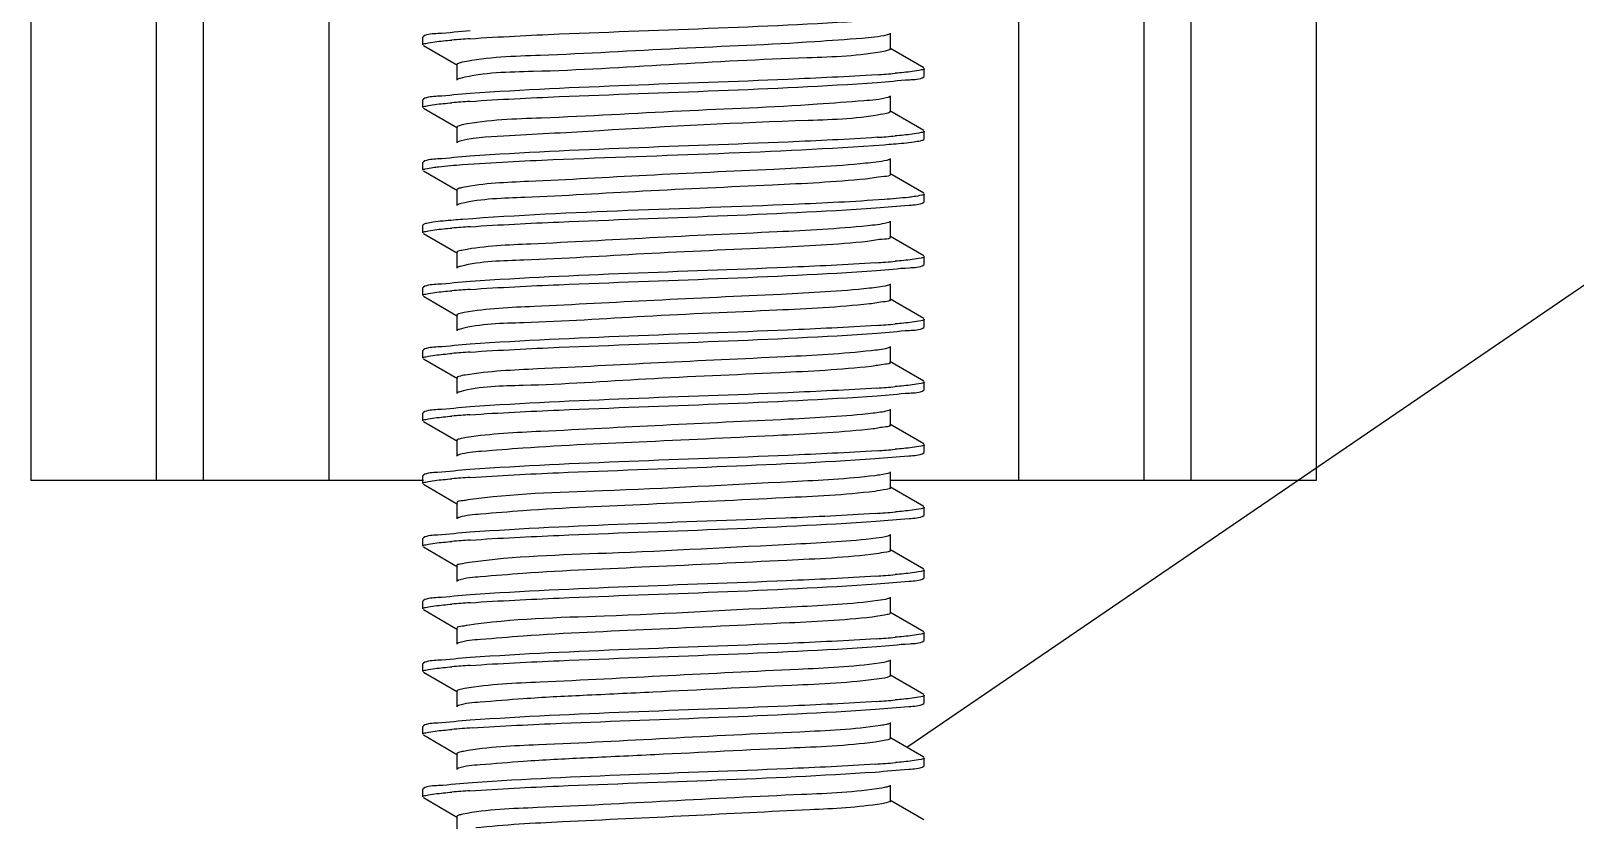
# Model space of a CAD drawing. Extents: x 1382187 to 1725648, y 860327 to 1571294.
# Drawn here: x 1512743 to 1513330, y 1211118 to 1211418 of the extents above; entities that cross this region are included whole.
import ezdxf

# ---------------------------------------------------------------- set-up
doc = ezdxf.new("R2010")
doc.units = 0
doc.header["$LTSCALE"] = 1000
doc.header["$MEASUREMENT"] = 0
doc.styles.get("Standard").update_dxf_attribs({"font": 'gbenor.shx', "bigfont": 'gbcbig.shx'})
doc.dimstyles.get("Standard").update_dxf_attribs({"dimtxt": 0.18, "dimasz": 0.18, "dimexe": 0.18, "dimexo": 0.0625, "dimgap": 0.09, "dimtad": 0, "dimtih": 1, "dimtoh": 1, "dimdec": 4, "dimzin": 0, "dimdsep": 46, "dimtxsty": 'Standard', "dimcen": 0.09, "dimadec": 0, "dimazin": 0, "dimtfac": 1, "dimtdec": 4, "dimtofl": 0, "dimtmove": 0, "dimatfit": 3, "dimfxl": 0, "dimtolj": 1, "dimtzin": 0, "dimarcsym": 0})

msp = doc.modelspace()

# ---------------------------------------------------------------- linework, layer by layer
at = {"linetype": 'Continuous'}
for p, q in [((1512743.1, 1215988.29), (1512743.1, 1211247.26)), ((1512790.73, 1215988.29), (1512790.73, 1211247.26)), ((1512808.59, 1215988.29), (1512808.59, 1211247.26)), ((1512856.21, 1215988.29), (1512856.21, 1211247.26)), ((1513118.15, 1215988.29), (1513118.15, 1211247.26)), ((1513165.78, 1215988.29), (1513165.78, 1211247.26)), ((1513183.64, 1215988.29), (1513183.64, 1211247.26)), ((1513231.26, 1215988.29), (1513231.26, 1211247.26)), ((1512892.16, 1211416.05), (1512891.93, 1211415.79)), ((1512891.93, 1211412.82), (1512891.93, 1211415.79)), ((1512891.93, 1211412.82), (1512891.93, 1211415.79)), ((1513069.55, 1211411.33), (1513069.55, 1211417.28)), ((1512892.16, 1211412.56), (1512905.08, 1211405.07)), ((1513068.28, 1211410.66), (1513067.52, 1211410.49)), ((1513082.21, 1211404.15), (1513069.29, 1211411.63)), ((1512904.82, 1211405.38), (1512904.82, 1211399.42)), ((1513082.43, 1211400.91), (1513082.43, 1211403.89)), ((1513082.43, 1211400.91), (1513082.43, 1211403.89)), ((1513082.21, 1211400.65), (1513082.43, 1211400.91)), ((1512892.16, 1211392.24), (1512891.93, 1211391.98)), ((1512891.93, 1211389), (1512891.93, 1211391.98)), ((1512891.93, 1211389), (1512891.93, 1211391.98)), ((1513069.55, 1211387.52), (1513069.55, 1211393.47)), ((1512892.16, 1211388.74), (1512905.08, 1211381.26)), ((1513068.56, 1211386.93), (1513067.55, 1211386.68)), ((1513082.21, 1211380.33), (1513069.29, 1211387.82)), ((1512904.82, 1211381.56), (1512904.82, 1211375.61)), ((1513082.43, 1211377.1), (1513082.43, 1211380.07)), ((1513082.43, 1211377.1), (1513082.43, 1211380.07)), ((1513082.21, 1211376.84), (1513082.43, 1211377.1)), ((1512892.16, 1211368.43), (1512891.93, 1211368.17)), ((1513069.55, 1211363.7), (1513069.55, 1211369.66)), ((1512891.93, 1211365.19), (1512891.93, 1211368.17)), ((1512891.93, 1211365.19), (1512891.93, 1211368.17)), ((1512892.16, 1211364.93), (1512905.08, 1211357.45)), ((1513082.21, 1211356.52), (1513069.29, 1211364)), ((1512904.82, 1211357.75), (1512904.82, 1211351.8)), ((1513082.21, 1211353.02), (1513082.43, 1211353.28)), ((1513082.43, 1211353.28), (1513082.43, 1211356.26)), ((1513082.43, 1211353.28), (1513082.43, 1211356.26)), ((1513069.55, 1211339.89), (1513069.55, 1211345.84)), ((1512892.16, 1211344.62), (1512891.93, 1211344.35)), ((1512891.93, 1211341.38), (1512891.93, 1211344.35)), ((1512891.93, 1211341.38), (1512891.93, 1211344.35)), ((1512892.16, 1211341.12), (1512905.08, 1211333.64)), ((1513082.21, 1211332.71), (1513069.29, 1211340.19)), ((1512904.82, 1211333.94), (1512904.82, 1211327.98)), ((1513082.21, 1211329.21), (1513082.43, 1211329.47)), ((1513082.43, 1211329.47), (1513082.43, 1211332.45)), ((1513082.43, 1211329.47), (1513082.43, 1211332.45)), ((1513069.55, 1211316.08), (1513069.55, 1211322.03)), ((1512892.16, 1211320.8), (1512891.93, 1211320.54)), ((1512891.93, 1211317.57), (1512891.93, 1211320.54)), ((1512891.93, 1211317.57), (1512891.93, 1211320.54)), ((1512892.16, 1211317.3), (1512905.08, 1211309.82)), ((1513082.21, 1211308.9), (1513069.29, 1211316.38)), ((1512904.82, 1211310.12), (1512904.82, 1211304.17)), ((1513082.21, 1211305.4), (1513082.43, 1211305.66)), ((1513082.43, 1211305.66), (1513082.43, 1211308.64)), ((1513082.43, 1211305.66), (1513082.43, 1211308.64)), ((1513069.55, 1211292.26), (1513069.55, 1211298.22)), ((1512892.16, 1211296.99), (1512891.93, 1211296.73)), ((1512891.93, 1211293.75), (1512891.93, 1211296.73)), ((1512891.93, 1211293.75), (1512891.93, 1211296.73)), ((1512892.16, 1211293.49), (1512905.08, 1211286.01)), ((1513082.21, 1211285.08), (1513069.29, 1211292.57)), ((1512904.82, 1211286.31), (1512904.82, 1211280.36)), ((1513082.21, 1211281.59), (1513082.43, 1211281.85)), ((1513082.43, 1211281.85), (1513082.43, 1211284.82)), ((1513082.43, 1211281.85), (1513082.43, 1211284.82)), ((1513069.55, 1211268.45), (1513069.55, 1211274.4)), ((1512892.16, 1211273.18), (1512891.93, 1211272.92)), ((1512891.93, 1211269.94), (1512891.93, 1211272.92)), ((1512891.93, 1211269.94), (1512891.93, 1211272.92)), ((1512892.16, 1211269.68), (1512905.08, 1211262.2)), ((1513082.21, 1211261.27), (1513069.29, 1211268.75)), ((1512904.82, 1211262.5), (1512904.82, 1211256.55)), ((1513082.21, 1211257.77), (1513082.43, 1211258.03)), ((1513082.43, 1211258.03), (1513082.43, 1211261.01)), ((1513082.43, 1211258.03), (1513082.43, 1211261.01)), ((1512892.16, 1211247.26), (1512743.1, 1211247.26)), ((1512892.16, 1211249.36), (1512891.93, 1211249.1)), ((1512891.93, 1211246.13), (1512891.93, 1211249.1)), ((1512891.93, 1211246.13), (1512891.93, 1211249.1)), ((1512892.16, 1211245.87), (1512905.08, 1211238.38)), ((1513231.26, 1211247.26), (1513069.29, 1211247.26)), ((1513069.55, 1211244.64), (1513069.55, 1211250.59)), ((1513082.21, 1211237.46), (1513069.29, 1211244.94)), ((1512904.82, 1211238.69), (1512904.82, 1211232.73)), ((1513082.21, 1211233.96), (1513082.43, 1211234.22)), ((1513082.43, 1211234.22), (1513082.43, 1211237.2)), ((1513082.43, 1211234.22), (1513082.43, 1211237.2)), ((1512892.16, 1211225.55), (1512891.93, 1211225.29)), ((1512891.93, 1211222.31), (1512891.93, 1211225.29)), ((1512891.93, 1211222.31), (1512891.93, 1211225.29)), ((1512892.16, 1211222.05), (1512905.08, 1211214.57)), ((1513069.55, 1211220.83), (1513069.55, 1211226.78)), ((1513082.21, 1211213.65), (1513069.29, 1211221.13)), ((1512904.82, 1211214.87), (1512904.82, 1211208.92)), ((1513082.21, 1211210.15), (1513082.43, 1211210.41)), ((1513082.43, 1211210.41), (1513082.43, 1211213.38)), ((1513082.43, 1211210.41), (1513082.43, 1211213.38)), ((1512892.16, 1211201.74), (1512891.93, 1211201.48)), ((1512891.93, 1211198.5), (1512891.93, 1211201.48)), ((1512891.93, 1211198.5), (1512891.93, 1211201.48)), ((1512892.16, 1211198.24), (1512905.08, 1211190.76)), ((1513069.55, 1211197.01), (1513069.55, 1211202.97)), ((1513082.21, 1211189.83), (1513069.29, 1211197.31)), ((1512904.82, 1211191.06), (1512904.82, 1211185.11)), ((1513082.21, 1211186.33), (1513082.43, 1211186.6)), ((1513082.43, 1211186.6), (1513082.43, 1211189.57)), ((1513082.43, 1211186.6), (1513082.43, 1211189.57)), ((1512892.16, 1211177.93), (1512891.93, 1211177.67)), ((1512891.93, 1211174.69), (1512891.93, 1211177.67)), ((1512891.93, 1211174.69), (1512891.93, 1211177.67)), ((1513069.55, 1211173.2), (1513069.55, 1211179.15)), ((1512892.16, 1211174.43), (1512905.08, 1211166.95)), ((1513082.21, 1211166.02), (1513069.29, 1211173.5)), ((1512904.82, 1211167.25), (1512904.82, 1211161.29)), ((1513082.43, 1211162.78), (1513082.43, 1211165.76)), ((1513082.43, 1211162.78), (1513082.43, 1211165.76)), ((1512905.56, 1211161.8), (1512905.08, 1211161.6)), ((1513082.21, 1211162.52), (1513082.43, 1211162.78)), ((1512892.16, 1211154.11), (1512891.93, 1211153.85)), ((1512891.93, 1211150.88), (1512891.93, 1211153.85)), ((1512891.93, 1211150.88), (1512891.93, 1211153.85)), ((1513069.55, 1211149.39), (1513069.55, 1211155.34)), ((1512892.16, 1211150.62), (1512905.08, 1211143.13)), ((1513082.21, 1211142.21), (1513069.29, 1211149.69)), ((1512904.82, 1211143.43), (1512904.82, 1211137.48)), ((1513082.43, 1211138.97), (1513082.43, 1211141.95)), ((1513082.43, 1211138.97), (1513082.43, 1211141.95)), ((1512905.52, 1211137.97), (1512905.08, 1211137.78)), ((1513082.21, 1211138.71), (1513082.43, 1211138.97)), ((1512892.16, 1211130.3), (1512891.93, 1211130.04)), ((1512891.93, 1211127.06), (1512891.93, 1211130.04)), ((1512891.93, 1211127.06), (1512891.93, 1211130.04)), ((1513069.55, 1211125.57), (1513069.55, 1211131.53)), ((1512892.16, 1211126.8), (1512905.08, 1211119.32)), ((1513082.21, 1211118.39), (1513069.29, 1211125.88)), ((1512904.82, 1211119.62), (1512904.82, 1211113.67))]:
    msp.add_line(p, q, dxfattribs=at)
for centre, radius, start, end in [((1512937.29, 1211006.48), 409.62, 93.83183, 94.80343), ((1513037.11, 1211809.78), 409.18, 273.83325, 274.80482), ((1512937.19, 1210983.89), 408.39, 93.84, 94.80358), ((1513037.21, 1211784.79), 407.99, 273.84254, 274.80378), ((1512937.32, 1210934.67), 410, 93.82934, 94.80337), ((1513036.59, 1211744.83), 415.68, 273.78843, 274.80613), ((1512937.33, 1210910.69), 410.16, 93.82821, 94.80335), ((1513036.91, 1211717.13), 411.78, 273.8148, 274.80568), ((1512937.29, 1210887.39), 409.64, 93.83164, 94.80342), ((1513037.11, 1211690.78), 409.24, 273.8328, 274.80485), ((1512937.19, 1210864.78), 408.44, 93.83966, 94.80357), ((1513037.21, 1211665.74), 408.01, 273.84237, 274.80382), ((1512937.23, 1210840.49), 408.91, 93.83654, 94.80355), ((1513036.18, 1211654.81), 420.93, 273.75449, 274.80579), ((1512937.32, 1210815.62), 409.98, 93.82946, 94.80337), ((1513036.58, 1211625.92), 415.84, 273.78742, 274.80614), ((1512937.33, 1210791.62), 410.17, 93.82817, 94.80335), ((1513036.9, 1211598.17), 411.89, 273.81407, 274.8057), ((1512937.29, 1210768.3), 409.67, 93.83146, 94.80342), ((1513037.1, 1211571.78), 409.3, 273.83234, 274.80488), ((1512938.41, 1210730.49), 423.71, 93.73755, 94.80472), ((1513036.31, 1211557.87), 419.24, 273.76458, 274.80651), ((1512937.23, 1210721.48), 408.86, 93.83688, 94.80356)]:
    msp.add_arc(centre, radius, start, end, dxfattribs=at)
for points, knots in [([(1512909.91, 1211415.18), (1512921.19, 1211415.95), (1512972.71, 1211418.43), (1513024.29, 1211419.62), (1513064.47, 1211422.36)], [0, 0, 0, 0, 0.219209, 1, 1, 1, 1]), ([(1512909.95, 1211418.16), (1512905.83, 1211417.88), (1512900.06, 1211417.08), (1512893.76, 1211416.98), (1512892.16, 1211416.05)], [0, 0, 0, 0, 0.69034, 1, 1, 1, 1]), ([(1513068.28, 1211416.62), (1513065.18, 1211415.8), (1513055.95, 1211415.11), (1513029.65, 1211413.09), (1512988.82, 1211411.64), (1512944.28, 1211408.84), (1512916.6, 1211408.24), (1512906.87, 1211406.22)], [0, 0, 0, 0, 0.059564, 0.170353, 0.490239, 0.815661, 1, 1, 1, 1]), ([(1513069.28, 1211416.98), (1513069.16, 1211416.91), (1513068.82, 1211416.77), (1513068.48, 1211416.67), (1513068.28, 1211416.62)], [0, 0, 0, 0, 0.417288, 1, 1, 1, 1]), ([(1512891.93, 1211412.82), (1512891.93, 1211413.25), (1512894.22, 1211413.54), (1512895.37, 1211413.85), (1512896.53, 1211414)], [0, 0, 0, 0, 0.271519, 1, 1, 1, 1]), ([(1513067.52, 1211410.49), (1513057.83, 1211408.47), (1513030.28, 1211407.82), (1512985.77, 1211405.4), (1512942, 1211402.58), (1512915.18, 1211402.39), (1512906.19, 1211400.11)], [0, 0, 0, 0, 0.183514, 0.508051, 0.828043, 1, 1, 1, 1]), ([(1513069.54, 1211411.33), (1513069.54, 1211411.18), (1513069.03, 1211410.86), (1513068.61, 1211410.75), (1513068.28, 1211410.66)], [0, 0, 0, 0, 0.313757, 1, 1, 1, 1]), ([(1512906.87, 1211406.22), (1512906.35, 1211406.11), (1512905.74, 1211405.97), (1512904.82, 1211405.6), (1512904.82, 1211405.38)], [0, 0, 0, 0, 0.705452, 1, 1, 1, 1]), ([(1513082.43, 1211403.89), (1513082.43, 1211403.46), (1513080.17, 1211403.17), (1513079.02, 1211402.86), (1513077.87, 1211402.71)], [0, 0, 0, 0, 0.271625, 1, 1, 1, 1]), ([(1512906.19, 1211400.11), (1512905.97, 1211400.06), (1512905.59, 1211399.95), (1512905.22, 1211399.8), (1512905.08, 1211399.72)], [0, 0, 0, 0, 0.587032, 1, 1, 1, 1]), ([(1512909.84, 1211391.37), (1512921.13, 1211392.14), (1512972.7, 1211394.62), (1513024.33, 1211395.81), (1513064.55, 1211398.55)], [0, 0, 0, 0, 0.219118, 1, 1, 1, 1]), ([(1513064.47, 1211401.52), (1513053.19, 1211400.75), (1513001.67, 1211398.27), (1512950.09, 1211397.08), (1512909.91, 1211394.35)], [0, 0, 0, 0, 0.219183, 1, 1, 1, 1]), ([(1513064.55, 1211398.55), (1513068.64, 1211398.83), (1513074.37, 1211399.62), (1513080.61, 1211399.73), (1513082.21, 1211400.65)], [0, 0, 0, 0, 0.690194, 1, 1, 1, 1]), ([(1512909.91, 1211394.35), (1512905.8, 1211394.07), (1512900.04, 1211393.27), (1512893.76, 1211393.16), (1512892.16, 1211392.24)], [0, 0, 0, 0, 0.690307, 1, 1, 1, 1]), ([(1513068.56, 1211392.88), (1513065.62, 1211392.01), (1513056.6, 1211391.39), (1513030.57, 1211389.28), (1512989.64, 1211387.88), (1512944.8, 1211385.06), (1512916.82, 1211384.44), (1512906.94, 1211382.42)], [0, 0, 0, 0, 0.056727, 0.165723, 0.485276, 0.813183, 1, 1, 1, 1]), ([(1513069.28, 1211393.17), (1513069.19, 1211393.11), (1513068.95, 1211393), (1513068.7, 1211392.92), (1513068.56, 1211392.88)], [0, 0, 0, 0, 0.430302, 1, 1, 1, 1]), ([(1512891.93, 1211389), (1512891.93, 1211389.44), (1512894.21, 1211389.72), (1512895.36, 1211390.03), (1512896.51, 1211390.18)], [0, 0, 0, 0, 0.271583, 1, 1, 1, 1]), ([(1513067.55, 1211386.68), (1513057.99, 1211384.67), (1513021.53, 1211383.76), (1512974.05, 1211381.19), (1512930.18, 1211378.49), (1512912.51, 1211377.75), (1512906.51, 1211376.38)], [0, 0, 0, 0, 0.181467, 0.673532, 0.885685, 1, 1, 1, 1]), ([(1513069.54, 1211387.52), (1513069.54, 1211387.39), (1513069.16, 1211387.1), (1513068.81, 1211387), (1513068.56, 1211386.93)], [0, 0, 0, 0, 0.324978, 1, 1, 1, 1]), ([(1512906.94, 1211382.42), (1512906.4, 1211382.31), (1512905.77, 1211382.17), (1512904.83, 1211381.79), (1512904.82, 1211381.56)], [0, 0, 0, 0, 0.706285, 1, 1, 1, 1]), ([(1513082.43, 1211380.07), (1513082.43, 1211379.64), (1513080.16, 1211379.36), (1513079.01, 1211379.04), (1513077.87, 1211378.9)], [0, 0, 0, 0, 0.271614, 1, 1, 1, 1]), ([(1512906.51, 1211376.38), (1512906.22, 1211376.31), (1512905.73, 1211376.19), (1512905.26, 1211376.01), (1512905.08, 1211375.91)], [0, 0, 0, 0, 0.59783, 1, 1, 1, 1]), ([(1512907.06, 1211367.36), (1512918.53, 1211368.2), (1512971.91, 1211370.8), (1513025.38, 1211371.86), (1513067.21, 1211374.92)], [0, 0, 0, 0, 0.215143, 1, 1, 1, 1]), ([(1513064.55, 1211377.71), (1513053.27, 1211376.94), (1513001.7, 1211374.46), (1512950.06, 1211373.27), (1512909.84, 1211370.53)], [0, 0, 0, 0, 0.219053, 1, 1, 1, 1]), ([(1513067.21, 1211374.92), (1513068.37, 1211375.01), (1513072.16, 1211375.31), (1513075.94, 1211375.64), (1513078.54, 1211376.01)], [0, 0, 0, 0, 0.307391, 1, 1, 1, 1]), ([(1513078.54, 1211376.01), (1513079.34, 1211376.12), (1513080.57, 1211376.34), (1513081.82, 1211376.61), (1513082.21, 1211376.84)], [0, 0, 0, 0, 0.643386, 1, 1, 1, 1]), ([(1512909.84, 1211370.53), (1512905.75, 1211370.25), (1512900.01, 1211369.46), (1512893.76, 1211369.35), (1512892.16, 1211368.43)], [0, 0, 0, 0, 0.690231, 1, 1, 1, 1]), ([(1513069.28, 1211369.35), (1513068.96, 1211369.16), (1513065.91, 1211368.35), (1513062.83, 1211368.09), (1513060.12, 1211367.83)], [0, 0, 0, 0, 0.122661, 1, 1, 1, 1]), ([(1512891.93, 1211365.19), (1512891.93, 1211365.56), (1512893.82, 1211365.88), (1512894.82, 1211366.14), (1512895.79, 1211366.27)], [0, 0, 0, 0, 0.274522, 1, 1, 1, 1]), ([(1512895.79, 1211366.27), (1512896.5, 1211366.37), (1512900.25, 1211366.83), (1512904.02, 1211367.13), (1512907.06, 1211367.36)], [0, 0, 0, 0, 0.191293, 1, 1, 1, 1]), ([(1513060.12, 1211367.83), (1513048.54, 1211366.68), (1513020.78, 1211365.25), (1512978.07, 1211363.42), (1512938.72, 1211361.08), (1512915.26, 1211360.28), (1512907.03, 1211358.63)], [0, 0, 0, 0, 0.227541, 0.543602, 0.835698, 1, 1, 1, 1]), ([(1513069.54, 1211363.7), (1513069.55, 1211362.85), (1513064.68, 1211362.82), (1513062.47, 1211362.11), (1513060.12, 1211361.87)], [0, 0, 0, 0, 0.265215, 1, 1, 1, 1]), ([(1512907.03, 1211358.63), (1512906.47, 1211358.52), (1512905.82, 1211358.37), (1512904.83, 1211357.98), (1512904.82, 1211357.75)], [0, 0, 0, 0, 0.707378, 1, 1, 1, 1]), ([(1513060.12, 1211361.87), (1513048.35, 1211360.71), (1513020.15, 1211359.26), (1512976.95, 1211357.47), (1512937.65, 1211354.93), (1512914.37, 1211354.38), (1512906.47, 1211352.56)], [0, 0, 0, 0, 0.230468, 0.550002, 0.841978, 1, 1, 1, 1]), ([(1512906.47, 1211352.56), (1512906.18, 1211352.49), (1512905.71, 1211352.37), (1512905.25, 1211352.2), (1512905.08, 1211352.1)], [0, 0, 0, 0, 0.596305, 1, 1, 1, 1]), ([(1513067.21, 1211354.09), (1513055.72, 1211353.25), (1513002.34, 1211350.64), (1512948.87, 1211349.6), (1512907.06, 1211346.52)], [0, 0, 0, 0, 0.215512, 1, 1, 1, 1]), ([(1512909.94, 1211343.75), (1512921.17, 1211344.51), (1512972.54, 1211346.99), (1513023.98, 1211348.19), (1513064.06, 1211350.89)], [0, 0, 0, 0, 0.218853, 1, 1, 1, 1]), ([(1513064.06, 1211350.89), (1513068.26, 1211351.17), (1513074.15, 1211351.99), (1513080.57, 1211352.08), (1513082.21, 1211353.02)], [0, 0, 0, 0, 0.690713, 1, 1, 1, 1]), ([(1513078.54, 1211355.17), (1513077.82, 1211355.07), (1513074.06, 1211354.61), (1513070.27, 1211354.31), (1513067.21, 1211354.09)], [0, 0, 0, 0, 0.19142, 1, 1, 1, 1]), ([(1513082.43, 1211356.26), (1513082.43, 1211355.89), (1513080.53, 1211355.57), (1513079.52, 1211355.31), (1513078.54, 1211355.17)], [0, 0, 0, 0, 0.274354, 1, 1, 1, 1]), ([(1512895.79, 1211345.44), (1512895, 1211345.33), (1512893.78, 1211345.11), (1512892.54, 1211344.84), (1512892.16, 1211344.62)], [0, 0, 0, 0, 0.643038, 1, 1, 1, 1]), ([(1512907.06, 1211346.52), (1512905.9, 1211346.44), (1512902.14, 1211346.14), (1512898.38, 1211345.8), (1512895.79, 1211345.44)], [0, 0, 0, 0, 0.307528, 1, 1, 1, 1]), ([(1513069.28, 1211345.54), (1513068.98, 1211345.36), (1513066.19, 1211344.59), (1513063.36, 1211344.34), (1513060.88, 1211344.09)], [0, 0, 0, 0, 0.124823, 1, 1, 1, 1]), ([(1512891.93, 1211341.38), (1512891.93, 1211341.81), (1512894.22, 1211342.1), (1512895.38, 1211342.41), (1512896.53, 1211342.56)], [0, 0, 0, 0, 0.271499, 1, 1, 1, 1]), ([(1513060.88, 1211344.09), (1513049.48, 1211342.91), (1513021.88, 1211341.51), (1512979.2, 1211339.64), (1512939.48, 1211337.33), (1512915.69, 1211336.47), (1512907.24, 1211334.86)], [0, 0, 0, 0, 0.223225, 0.538318, 0.832334, 1, 1, 1, 1]), ([(1513069.54, 1211339.89), (1513069.55, 1211339.1), (1513065.09, 1211339.01), (1513063.04, 1211338.36), (1513060.88, 1211338.14)], [0, 0, 0, 0, 0.265945, 1, 1, 1, 1]), ([(1512907.24, 1211334.86), (1512906.63, 1211334.74), (1512905.93, 1211334.58), (1512904.83, 1211334.19), (1512904.82, 1211333.94)], [0, 0, 0, 0, 0.710122, 1, 1, 1, 1]), ([(1513060.88, 1211338.14), (1513049.15, 1211336.93), (1513020.79, 1211335.48), (1512977.22, 1211333.7), (1512937.6, 1211331.03), (1512914.1, 1211330.64), (1512906.26, 1211328.69)], [0, 0, 0, 0, 0.228361, 0.549652, 0.8435, 1, 1, 1, 1]), ([(1512906.26, 1211328.69), (1512906.02, 1211328.63), (1512905.62, 1211328.52), (1512905.23, 1211328.37), (1512905.08, 1211328.29)], [0, 0, 0, 0, 0.588945, 1, 1, 1, 1]), ([(1513064.06, 1211330.05), (1513052.76, 1211329.29), (1513001.39, 1211326.82), (1512949.95, 1211325.63), (1512909.94, 1211322.91)], [0, 0, 0, 0, 0.220125, 1, 1, 1, 1]), ([(1513064.3, 1211327.09), (1513068.45, 1211327.38), (1513074.26, 1211328.18), (1513080.59, 1211328.28), (1513082.21, 1211329.21)], [0, 0, 0, 0, 0.690466, 1, 1, 1, 1]), ([(1513082.43, 1211332.45), (1513082.43, 1211332.01), (1513080.14, 1211331.73), (1513078.98, 1211331.41), (1513077.82, 1211331.26)], [0, 0, 0, 0, 0.271419, 1, 1, 1, 1]), ([(1512909.94, 1211322.91), (1512905.82, 1211322.63), (1512900.05, 1211321.83), (1512893.76, 1211321.72), (1512892.16, 1211320.8)], [0, 0, 0, 0, 0.69033, 1, 1, 1, 1]), ([(1512909.95, 1211319.93), (1512921.21, 1211320.7), (1512972.66, 1211323.18), (1513024.17, 1211324.37), (1513064.3, 1211327.09)], [0, 0, 0, 0, 0.219119, 1, 1, 1, 1]), ([(1513069.29, 1211321.73), (1513069, 1211321.56), (1513066.46, 1211320.83), (1513063.86, 1211320.6), (1513061.6, 1211320.35)], [0, 0, 0, 0, 0.127123, 1, 1, 1, 1]), ([(1512891.93, 1211317.57), (1512891.93, 1211318), (1512894.22, 1211318.28), (1512895.38, 1211318.6), (1512896.54, 1211318.75)], [0, 0, 0, 0, 0.271491, 1, 1, 1, 1]), ([(1513061.6, 1211320.35), (1513050.45, 1211319.15), (1513023.15, 1211317.77), (1512980.66, 1211315.87), (1512940.58, 1211313.63), (1512916.4, 1211312.67), (1512907.66, 1211311.12)], [0, 0, 0, 0, 0.218113, 0.531271, 0.827228, 1, 1, 1, 1]), ([(1513069.54, 1211316.08), (1513069.55, 1211315.35), (1513065.48, 1211315.2), (1513063.59, 1211314.61), (1513061.6, 1211314.4)], [0, 0, 0, 0, 0.266757, 1, 1, 1, 1]), ([(1512907.66, 1211311.12), (1512906.94, 1211310.99), (1512906.14, 1211310.81), (1512904.83, 1211310.41), (1512904.82, 1211310.12)], [0, 0, 0, 0, 0.714571, 1, 1, 1, 1]), ([(1513061.6, 1211314.4), (1513049.93, 1211313.15), (1513021.44, 1211311.71), (1512977.56, 1211309.93), (1512937.62, 1211307.14), (1512913.89, 1211306.9), (1512906.09, 1211304.84)], [0, 0, 0, 0, 0.225996, 0.548844, 0.844625, 1, 1, 1, 1]), ([(1512906.09, 1211304.84), (1512905.89, 1211304.78), (1512905.55, 1211304.68), (1512905.21, 1211304.55), (1512905.08, 1211304.47)], [0, 0, 0, 0, 0.582235, 1, 1, 1, 1]), ([(1513064.3, 1211306.26), (1513053.02, 1211305.49), (1513001.57, 1211303.02), (1512950.05, 1211301.82), (1512909.95, 1211299.1)], [0, 0, 0, 0, 0.219548, 1, 1, 1, 1]), ([(1513064.46, 1211303.29), (1513068.57, 1211303.57), (1513074.33, 1211304.37), (1513080.61, 1211304.48), (1513082.21, 1211305.4)], [0, 0, 0, 0, 0.690293, 1, 1, 1, 1]), ([(1513082.43, 1211308.64), (1513082.43, 1211308.2), (1513080.16, 1211307.92), (1513079.01, 1211307.61), (1513077.86, 1211307.46)], [0, 0, 0, 0, 0.271559, 1, 1, 1, 1]), ([(1512909.95, 1211299.1), (1512905.83, 1211298.82), (1512900.06, 1211298.02), (1512893.76, 1211297.91), (1512892.16, 1211296.99)], [0, 0, 0, 0, 0.69034, 1, 1, 1, 1]), ([(1512909.91, 1211296.12), (1512921.19, 1211296.89), (1512972.71, 1211299.37), (1513024.29, 1211300.56), (1513064.46, 1211303.29)], [0, 0, 0, 0, 0.219209, 1, 1, 1, 1]), ([(1513069.29, 1211297.92), (1513069.02, 1211297.76), (1513066.72, 1211297.07), (1513064.35, 1211296.85), (1513062.3, 1211296.62)], [0, 0, 0, 0, 0.129618, 1, 1, 1, 1]), ([(1512891.93, 1211293.75), (1512891.93, 1211294.19), (1512894.22, 1211294.47), (1512895.38, 1211294.79), (1512896.53, 1211294.93)], [0, 0, 0, 0, 0.271518, 1, 1, 1, 1]), ([(1513062.3, 1211296.62), (1513051.39, 1211295.39), (1513024.41, 1211294.03), (1512982.12, 1211292.1), (1512941.69, 1211289.92), (1512917.14, 1211288.87), (1512908.1, 1211287.38)], [0, 0, 0, 0, 0.213019, 0.524248, 0.822139, 1, 1, 1, 1]), ([(1513069.54, 1211292.26), (1513069.55, 1211291.6), (1513065.85, 1211291.39), (1513064.11, 1211290.87), (1513062.3, 1211290.66)], [0, 0, 0, 0, 0.267771, 1, 1, 1, 1]), ([(1512908.1, 1211287.38), (1512907.28, 1211287.25), (1512906.38, 1211287.03), (1512904.82, 1211286.64), (1512904.82, 1211286.31)], [0, 0, 0, 0, 0.718256, 1, 1, 1, 1]), ([(1513062.3, 1211290.66), (1513050.7, 1211289.36), (1513022.12, 1211287.93), (1512977.95, 1211286.16), (1512937.7, 1211283.25), (1512913.73, 1211283.16), (1512905.96, 1211280.99)], [0, 0, 0, 0, 0.223404, 0.547643, 0.845414, 1, 1, 1, 1]), ([(1512905.96, 1211280.99), (1512905.78, 1211280.94), (1512905.49, 1211280.85), (1512905.2, 1211280.73), (1512905.08, 1211280.66)], [0, 0, 0, 0, 0.57614, 1, 1, 1, 1]), ([(1513064.46, 1211282.46), (1513053.19, 1211281.69), (1513001.67, 1211279.21), (1512950.09, 1211278.02), (1512909.91, 1211275.28)], [0, 0, 0, 0, 0.219191, 1, 1, 1, 1]), ([(1513064.55, 1211279.49), (1513068.63, 1211279.76), (1513074.37, 1211280.56), (1513080.61, 1211280.67), (1513082.21, 1211281.59)], [0, 0, 0, 0, 0.690195, 1, 1, 1, 1]), ([(1513082.43, 1211284.82), (1513082.43, 1211284.39), (1513080.17, 1211284.11), (1513079.02, 1211283.79), (1513077.87, 1211283.65)], [0, 0, 0, 0, 0.271624, 1, 1, 1, 1]), ([(1512909.91, 1211275.28), (1512905.81, 1211275), (1512900.04, 1211274.21), (1512893.76, 1211274.1), (1512892.16, 1211273.18)], [0, 0, 0, 0, 0.690309, 1, 1, 1, 1]), ([(1512909.84, 1211272.3), (1512921.13, 1211273.07), (1512972.7, 1211275.56), (1513024.33, 1211276.74), (1513064.55, 1211279.49)], [0, 0, 0, 0, 0.219123, 1, 1, 1, 1]), ([(1512891.93, 1211269.94), (1512891.93, 1211270.37), (1512894.21, 1211270.66), (1512895.36, 1211270.97), (1512896.51, 1211271.12)], [0, 0, 0, 0, 0.271581, 1, 1, 1, 1]), ([(1513062.96, 1211272.88), (1513052.31, 1211271.63), (1513025.65, 1211270.3), (1512983.58, 1211268.33), (1512942.83, 1211266.2), (1512917.9, 1211265.08), (1512908.58, 1211263.65)], [0, 0, 0, 0, 0.207939, 0.517244, 0.817064, 1, 1, 1, 1]), ([(1513069.29, 1211274.1), (1513069.04, 1211273.96), (1513066.96, 1211273.31), (1513064.81, 1211273.1), (1513062.96, 1211272.88)], [0, 0, 0, 0, 0.132296, 1, 1, 1, 1]), ([(1512908.58, 1211263.65), (1512907.64, 1211263.5), (1512906.63, 1211263.26), (1512904.82, 1211262.87), (1512904.82, 1211262.5)], [0, 0, 0, 0, 0.721341, 1, 1, 1, 1]), ([(1513062.96, 1211266.93), (1513051.46, 1211265.58), (1513022.8, 1211264.24), (1512978.5, 1211262.01), (1512940.35, 1211260.49), (1512916.67, 1211258.55), (1512908.53, 1211257.93), (1512905.85, 1211257.14)], [0, 0, 0, 0, 0.220594, 0.546057, 0.845846, 0.946724, 1, 1, 1, 1]), ([(1513069.54, 1211268.45), (1513069.55, 1211267.84), (1513066.21, 1211267.59), (1513064.61, 1211267.12), (1513062.96, 1211266.93)], [0, 0, 0, 0, 0.268974, 1, 1, 1, 1]), ([(1512905.85, 1211257.14), (1512905.7, 1211257.1), (1512905.44, 1211257.02), (1512905.19, 1211256.91), (1512905.08, 1211256.85)], [0, 0, 0, 0, 0.570618, 1, 1, 1, 1]), ([(1513064.55, 1211258.65), (1513053.27, 1211257.88), (1513001.7, 1211255.4), (1512950.07, 1211254.21), (1512909.84, 1211251.47)], [0, 0, 0, 0, 0.219054, 1, 1, 1, 1]), ([(1513063.74, 1211255.62), (1513068.02, 1211255.9), (1513074.01, 1211256.73), (1513080.54, 1211256.82), (1513082.21, 1211257.77)], [0, 0, 0, 0, 0.691024, 1, 1, 1, 1]), ([(1513082.43, 1211261.01), (1513082.43, 1211260.58), (1513080.16, 1211260.29), (1513079.01, 1211259.98), (1513077.87, 1211259.83)], [0, 0, 0, 0, 0.271616, 1, 1, 1, 1]), ([(1512909.84, 1211251.47), (1512905.75, 1211251.19), (1512900.01, 1211250.39), (1512893.76, 1211250.28), (1512892.16, 1211249.36)], [0, 0, 0, 0, 0.690234, 1, 1, 1, 1]), ([(1512909.87, 1211248.49), (1512921.06, 1211249.25), (1512972.35, 1211251.73), (1513023.7, 1211252.94), (1513063.74, 1211255.62)], [0, 0, 0, 0, 0.218385, 1, 1, 1, 1]), ([(1512891.93, 1211246.13), (1512891.93, 1211246.56), (1512894.21, 1211246.85), (1512895.37, 1211247.16), (1512896.52, 1211247.31)], [0, 0, 0, 0, 0.271558, 1, 1, 1, 1]), ([(1513063.59, 1211249.14), (1513053.2, 1211247.86), (1513018.67, 1211246.22), (1512967.24, 1211243.29), (1512925.99, 1211242.36), (1512909.09, 1211239.91)], [0, 0, 0, 0, 0.202876, 0.669154, 1, 1, 1, 1]), ([(1513069.28, 1211250.29), (1513069.06, 1211250.16), (1513067.19, 1211249.56), (1513065.26, 1211249.35), (1513063.59, 1211249.14)], [0, 0, 0, 0, 0.135193, 1, 1, 1, 1]), ([(1512909.09, 1211239.91), (1512908.47, 1211239.82), (1512907.26, 1211239.48), (1512904.83, 1211239.55), (1512904.82, 1211238.69)], [0, 0, 0, 0, 0.421667, 1, 1, 1, 1]), ([(1513063.59, 1211243.19), (1513052.2, 1211241.78), (1513023.5, 1211240.48), (1512978.98, 1211238.2), (1512940.46, 1211236.71), (1512916.59, 1211234.72), (1512908.41, 1211234.12), (1512905.76, 1211233.3)], [0, 0, 0, 0, 0.217625, 0.544216, 0.8461, 0.947285, 1, 1, 1, 1]), ([(1513069.55, 1211244.64), (1513069.55, 1211244.08), (1513066.56, 1211243.79), (1513065.08, 1211243.37), (1513063.59, 1211243.19)], [0, 0, 0, 0, 0.270415, 1, 1, 1, 1]), ([(1513063.74, 1211234.78), (1513052.42, 1211234.03), (1513001.13, 1211231.57), (1512949.78, 1211230.37), (1512909.87, 1211227.66)], [0, 0, 0, 0, 0.220924, 1, 1, 1, 1]), ([(1513064.05, 1211231.83), (1513068.26, 1211232.11), (1513074.15, 1211232.93), (1513080.57, 1211233.02), (1513082.21, 1211233.96)], [0, 0, 0, 0, 0.690723, 1, 1, 1, 1]), ([(1513082.43, 1211237.2), (1513082.43, 1211236.76), (1513080.1, 1211236.48), (1513078.93, 1211236.16), (1513077.76, 1211236)], [0, 0, 0, 0, 0.271198, 1, 1, 1, 1]), ([(1512909.87, 1211227.66), (1512905.77, 1211227.38), (1512900.02, 1211226.58), (1512893.76, 1211226.47), (1512892.16, 1211225.55)], [0, 0, 0, 0, 0.690263, 1, 1, 1, 1]), ([(1512905.76, 1211233.3), (1512905.63, 1211233.26), (1512905.4, 1211233.19), (1512905.17, 1211233.09), (1512905.08, 1211233.03)], [0, 0, 0, 0, 0.565619, 1, 1, 1, 1]), ([(1512909.93, 1211224.68), (1512921.16, 1211225.45), (1512972.54, 1211227.92), (1513023.97, 1211229.13), (1513064.05, 1211231.83)], [0, 0, 0, 0, 0.218842, 1, 1, 1, 1]), ([(1512891.93, 1211222.31), (1512891.93, 1211222.75), (1512894.22, 1211223.03), (1512895.38, 1211223.35), (1512896.53, 1211223.5)], [0, 0, 0, 0, 0.2715, 1, 1, 1, 1]), ([(1513064.2, 1211225.41), (1513054.07, 1211224.09), (1513019.85, 1211222.47), (1512968.39, 1211219.58), (1512926.89, 1211218.53), (1512909.63, 1211216.17)], [0, 0, 0, 0, 0.197813, 0.662661, 1, 1, 1, 1]), ([(1513069.28, 1211226.48), (1513069.08, 1211226.36), (1513067.41, 1211225.8), (1513065.68, 1211225.6), (1513064.2, 1211225.41)], [0, 0, 0, 0, 0.13831, 1, 1, 1, 1]), ([(1512909.63, 1211216.17), (1512908.43, 1211216.01), (1512907.2, 1211215.69), (1512904.82, 1211215.33), (1512904.82, 1211214.87)], [0, 0, 0, 0, 0.726158, 1, 1, 1, 1]), ([(1513064.2, 1211219.45), (1513052.93, 1211217.99), (1513024.2, 1211216.73), (1512979.5, 1211214.4), (1512940.61, 1211212.93), (1512916.54, 1211210.89), (1512908.32, 1211210.31), (1512905.68, 1211209.47)], [0, 0, 0, 0, 0.214495, 0.542113, 0.846143, 0.947723, 1, 1, 1, 1]), ([(1513069.55, 1211220.83), (1513069.55, 1211220.32), (1513066.88, 1211219.99), (1513065.54, 1211219.63), (1513064.2, 1211219.45)], [0, 0, 0, 0, 0.272046, 1, 1, 1, 1]), ([(1513064.05, 1211210.99), (1513052.75, 1211210.23), (1513001.38, 1211207.76), (1512949.95, 1211206.57), (1512909.93, 1211203.85)], [0, 0, 0, 0, 0.220148, 1, 1, 1, 1]), ([(1513064.29, 1211208.03), (1513068.44, 1211208.31), (1513074.25, 1211209.12), (1513080.59, 1211209.22), (1513082.21, 1211210.15)], [0, 0, 0, 0, 0.690473, 1, 1, 1, 1]), ([(1513082.43, 1211213.38), (1513082.43, 1211212.95), (1513080.14, 1211212.67), (1513078.98, 1211212.35), (1513077.82, 1211212.2)], [0, 0, 0, 0, 0.271414, 1, 1, 1, 1]), ([(1512905.68, 1211209.47), (1512905.57, 1211209.43), (1512905.36, 1211209.36), (1512905.17, 1211209.27), (1512905.08, 1211209.22)], [0, 0, 0, 0, 0.561102, 1, 1, 1, 1]), ([(1512909.95, 1211200.87), (1512921.21, 1211201.64), (1512972.66, 1211204.11), (1513024.17, 1211205.31), (1513064.29, 1211208.03)], [0, 0, 0, 0, 0.219113, 1, 1, 1, 1]), ([(1512891.93, 1211198.5), (1512891.93, 1211198.94), (1512894.22, 1211199.22), (1512895.38, 1211199.53), (1512896.54, 1211199.68)], [0, 0, 0, 0, 0.27149, 1, 1, 1, 1]), ([(1512909.93, 1211203.85), (1512905.82, 1211203.57), (1512900.05, 1211202.77), (1512893.76, 1211202.66), (1512892.16, 1211201.74)], [0, 0, 0, 0, 0.690329, 1, 1, 1, 1]), ([(1513064.77, 1211201.67), (1513054.62, 1211200.28), (1513019.87, 1211198.71), (1512967.97, 1211195.62), (1512925.97, 1211194.82), (1512908.79, 1211192.24)], [0, 0, 0, 0, 0.1966, 0.666503, 1, 1, 1, 1]), ([(1513069.28, 1211202.66), (1513069.09, 1211202.56), (1513067.62, 1211202.04), (1513066.08, 1211201.85), (1513064.77, 1211201.67)], [0, 0, 0, 0, 0.141712, 1, 1, 1, 1]), ([(1513064.77, 1211195.72), (1513053.64, 1211194.19), (1513024.9, 1211192.98), (1512980.05, 1211190.59), (1512940.79, 1211189.15), (1512916.52, 1211187.06), (1512908.24, 1211186.5), (1512905.62, 1211185.63)], [0, 0, 0, 0, 0.21122, 0.539778, 0.846003, 0.948056, 1, 1, 1, 1]), ([(1513069.55, 1211197.01), (1513069.54, 1211196.56), (1513067.19, 1211196.2), (1513065.97, 1211195.88), (1513064.77, 1211195.72)], [0, 0, 0, 0, 0.273972, 1, 1, 1, 1]), ([(1512908.79, 1211192.24), (1512908.21, 1211192.15), (1512907.09, 1211191.83), (1512904.82, 1211191.86), (1512904.82, 1211191.06)], [0, 0, 0, 0, 0.420714, 1, 1, 1, 1]), ([(1513064.29, 1211187.19), (1513053.01, 1211186.43), (1513001.56, 1211183.95), (1512950.05, 1211182.76), (1512909.95, 1211180.03)], [0, 0, 0, 0, 0.219564, 1, 1, 1, 1]), ([(1513082.43, 1211189.57), (1513082.43, 1211189.14), (1513080.16, 1211188.85), (1513079.01, 1211188.54), (1513077.86, 1211188.39)], [0, 0, 0, 0, 0.271556, 1, 1, 1, 1]), ([(1512905.62, 1211185.63), (1512905.51, 1211185.6), (1512905.33, 1211185.53), (1512905.16, 1211185.45), (1512905.08, 1211185.41)], [0, 0, 0, 0, 0.557022, 1, 1, 1, 1]), ([(1512909.92, 1211177.06), (1512921.19, 1211177.82), (1512972.71, 1211180.3), (1513024.29, 1211181.5), (1513064.46, 1211184.23)], [0, 0, 0, 0, 0.219209, 1, 1, 1, 1]), ([(1513064.46, 1211184.23), (1513068.57, 1211184.51), (1513074.33, 1211185.31), (1513080.6, 1211185.41), (1513082.21, 1211186.33)], [0, 0, 0, 0, 0.690297, 1, 1, 1, 1]), ([(1512891.93, 1211174.69), (1512891.93, 1211175.12), (1512894.22, 1211175.41), (1512895.38, 1211175.72), (1512896.53, 1211175.87)], [0, 0, 0, 0, 0.271516, 1, 1, 1, 1]), ([(1512909.95, 1211180.03), (1512905.83, 1211179.75), (1512900.06, 1211178.96), (1512893.76, 1211178.85), (1512892.16, 1211177.93)], [0, 0, 0, 0, 0.690341, 1, 1, 1, 1]), ([(1513065.31, 1211177.93), (1513055.11, 1211176.45), (1513028.29, 1211175.26), (1512985.36, 1211173.16), (1512943.18, 1211170.89), (1512917.3, 1211169.9), (1512907.84, 1211168.28)], [0, 0, 0, 0, 0.19601, 0.509345, 0.817487, 1, 1, 1, 1]), ([(1513069.28, 1211178.85), (1513069.11, 1211178.75), (1513067.82, 1211178.28), (1513066.46, 1211178.1), (1513065.31, 1211177.93)], [0, 0, 0, 0, 0.145431, 1, 1, 1, 1]), ([(1513065.31, 1211171.98), (1513054.33, 1211170.38), (1513025.62, 1211169.22), (1512988.15, 1211167.29), (1512954.15, 1211165.68), (1512932.2, 1211164.63), (1512916.51, 1211163.22), (1512908.17, 1211162.7), (1512905.56, 1211161.8)], [0, 0, 0, 0, 0.207809, 0.537231, 0.703413, 0.845703, 0.948297, 1, 1, 1, 1]), ([(1513069.55, 1211173.2), (1513069.54, 1211173.06), (1513068.06, 1211172.08), (1513066.65, 1211172.17), (1513065.31, 1211171.98)], [0, 0, 0, 0, 0.090838, 1, 1, 1, 1]), ([(1512907.84, 1211168.28), (1512907.08, 1211168.15), (1512906.25, 1211167.95), (1512904.82, 1211167.55), (1512904.82, 1211167.25)], [0, 0, 0, 0, 0.716441, 1, 1, 1, 1]), ([(1513064.46, 1211163.39), (1513053.18, 1211162.62), (1513001.67, 1211160.14), (1512950.09, 1211158.95), (1512909.92, 1211156.22)], [0, 0, 0, 0, 0.2192, 1, 1, 1, 1]), ([(1513082.43, 1211165.76), (1513082.43, 1211165.33), (1513080.17, 1211165.04), (1513079.02, 1211164.73), (1513077.87, 1211164.58)], [0, 0, 0, 0, 0.271623, 1, 1, 1, 1]), ([(1512910.79, 1211153.3), (1512922.03, 1211154.05), (1512973.05, 1211156.5), (1513024.12, 1211157.71), (1513063.84, 1211160.37)], [0, 0, 0, 0, 0.220605, 1, 1, 1, 1]), ([(1513063.84, 1211160.37), (1513068.09, 1211160.66), (1513074.05, 1211161.48), (1513080.55, 1211161.57), (1513082.21, 1211162.52)], [0, 0, 0, 0, 0.690936, 1, 1, 1, 1]), ([(1512891.93, 1211150.88), (1512891.93, 1211151.32), (1512894.29, 1211151.6), (1512895.47, 1211151.92), (1512896.66, 1211152.07)], [0, 0, 0, 0, 0.271042, 1, 1, 1, 1]), ([(1512909.92, 1211156.22), (1512905.81, 1211155.94), (1512900.04, 1211155.14), (1512893.76, 1211155.03), (1512892.16, 1211154.11)], [0, 0, 0, 0, 0.69031, 1, 1, 1, 1]), ([(1513065.82, 1211154.2), (1513055.68, 1211152.63), (1513028.65, 1211151.51), (1512985.33, 1211149.35), (1512942.8, 1211146.99), (1512916.75, 1211146.12), (1512907.39, 1211144.38)], [0, 0, 0, 0, 0.193902, 0.509761, 0.820177, 1, 1, 1, 1]), ([(1513069.28, 1211155.04), (1513068.91, 1211154.82), (1513067.73, 1211154.53), (1513066.56, 1211154.31), (1513065.82, 1211154.2)], [0, 0, 0, 0, 0.364713, 1, 1, 1, 1]), ([(1513065.82, 1211148.24), (1513055, 1211146.57), (1513026.32, 1211145.48), (1512988.81, 1211143.5), (1512954.53, 1211141.89), (1512932.33, 1211140.83), (1512916.53, 1211139.4), (1512908.12, 1211138.9), (1512905.52, 1211137.97)], [0, 0, 0, 0, 0.204274, 0.534495, 0.701868, 0.845261, 0.94846, 1, 1, 1, 1]), ([(1513069.54, 1211149.39), (1513069.54, 1211149.02), (1513067.75, 1211148.63), (1513066.75, 1211148.39), (1513065.82, 1211148.24)], [0, 0, 0, 0, 0.278852, 1, 1, 1, 1]), ([(1512907.39, 1211144.38), (1512906.74, 1211144.26), (1512906.01, 1211144.09), (1512904.82, 1211143.7), (1512904.82, 1211143.43)], [0, 0, 0, 0, 0.712361, 1, 1, 1, 1]), ([(1513063.84, 1211139.54), (1513052.64, 1211138.79), (1513001.62, 1211136.34), (1512950.55, 1211135.11), (1512910.79, 1211132.47)], [0, 0, 0, 0, 0.219765, 1, 1, 1, 1]), ([(1513082.43, 1211141.95), (1513082.43, 1211141.51), (1513080.12, 1211141.23), (1513078.95, 1211140.91), (1513077.79, 1211140.76)], [0, 0, 0, 0, 0.271302, 1, 1, 1, 1]), ([(1512909.87, 1211129.43), (1512921.05, 1211130.19), (1512972.34, 1211132.66), (1513023.69, 1211133.88), (1513063.73, 1211136.55)], [0, 0, 0, 0, 0.218367, 1, 1, 1, 1]), ([(1513063.73, 1211136.55), (1513068.01, 1211136.84), (1513074, 1211137.67), (1513080.54, 1211137.75), (1513082.21, 1211138.71)], [0, 0, 0, 0, 0.691035, 1, 1, 1, 1]), ([(1512891.93, 1211127.06), (1512891.93, 1211127.5), (1512894.21, 1211127.78), (1512895.37, 1211128.09), (1512896.51, 1211128.24)], [0, 0, 0, 0, 0.271561, 1, 1, 1, 1]), ([(1512910.79, 1211132.47), (1512906.47, 1211132.18), (1512900.43, 1211131.34), (1512893.84, 1211131.26), (1512892.16, 1211130.3)], [0, 0, 0, 0, 0.691189, 1, 1, 1, 1]), ([(1513066.29, 1211130.46), (1513056.27, 1211128.8), (1513029.14, 1211127.76), (1512985.55, 1211125.55), (1512942.68, 1211123.12), (1512916.42, 1211122.35), (1512907.11, 1211120.52)], [0, 0, 0, 0, 0.191149, 0.508776, 0.821496, 1, 1, 1, 1]), ([(1513069.28, 1211131.23), (1513068.95, 1211131.04), (1513067.94, 1211130.76), (1513066.93, 1211130.57), (1513066.29, 1211130.46)], [0, 0, 0, 0, 0.370671, 1, 1, 1, 1]), ([(1513066.29, 1211124.51), (1513057.27, 1211123.01), (1513032.74, 1211121.97), (1512992.34, 1211119.79), (1512950.03, 1211117.86), (1512923.03, 1211116.5), (1512912.11, 1211115.28)], [0, 0, 0, 0, 0.177542, 0.475313, 0.786662, 1, 1, 1, 1]), ([(1513069.54, 1211125.57), (1513069.54, 1211125.25), (1513068, 1211124.85), (1513067.11, 1211124.64), (1513066.29, 1211124.51)], [0, 0, 0, 0, 0.281956, 1, 1, 1, 1]), ([(1512907.11, 1211120.52), (1512906.53, 1211120.4), (1512905.86, 1211120.25), (1512904.82, 1211119.86), (1512904.82, 1211119.62)], [0, 0, 0, 0, 0.709245, 1, 1, 1, 1])]:
    msp.add_open_spline(points, degree=3, knots=knots, dxfattribs=at)
for points in [[(1512896.53, 1211414), (1512898.67, 1211414.28), (1512900.83, 1211414.48), (1512902.99, 1211414.66)], [(1513077.87, 1211402.71), (1513075.72, 1211402.43), (1513073.55, 1211402.23), (1513071.39, 1211402.04)], [(1512896.51, 1211390.18), (1512898.66, 1211390.46), (1512900.83, 1211390.66), (1512902.99, 1211390.85)], [(1513077.87, 1211378.9), (1513075.71, 1211378.61), (1513073.54, 1211378.41), (1513071.37, 1211378.23)], [(1512896.53, 1211342.56), (1512898.68, 1211342.84), (1512900.83, 1211343.04), (1512902.99, 1211343.22)], [(1513077.82, 1211331.26), (1513075.69, 1211330.99), (1513073.56, 1211330.79), (1513071.42, 1211330.61)], [(1512896.54, 1211318.75), (1512898.68, 1211319.03), (1512900.83, 1211319.23), (1512902.98, 1211319.41)], [(1513077.86, 1211307.46), (1513075.71, 1211307.18), (1513073.56, 1211306.98), (1513071.4, 1211306.79)], [(1512896.53, 1211294.93), (1512898.67, 1211295.21), (1512900.83, 1211295.41), (1512902.99, 1211295.6)], [(1513077.87, 1211283.65), (1513075.72, 1211283.36), (1513073.55, 1211283.16), (1513071.39, 1211282.98)], [(1512896.51, 1211271.12), (1512898.66, 1211271.4), (1512900.83, 1211271.6), (1512902.99, 1211271.78)], [(1513077.87, 1211259.83), (1513075.71, 1211259.55), (1513073.54, 1211259.35), (1513071.38, 1211259.17)], [(1512896.52, 1211247.31), (1512898.67, 1211247.59), (1512900.83, 1211247.79), (1512902.99, 1211247.97)], [(1513077.76, 1211236), (1513075.66, 1211235.73), (1513073.55, 1211235.54), (1513071.44, 1211235.36)], [(1512896.53, 1211223.5), (1512898.68, 1211223.78), (1512900.83, 1211223.97), (1512902.99, 1211224.16)], [(1513077.82, 1211212.2), (1513075.69, 1211211.92), (1513073.56, 1211211.73), (1513071.42, 1211211.54)], [(1512896.54, 1211199.68), (1512898.68, 1211199.96), (1512900.83, 1211200.16), (1512902.98, 1211200.35)], [(1513077.86, 1211188.39), (1513075.71, 1211188.11), (1513073.56, 1211187.91), (1513071.4, 1211187.73)], [(1512896.53, 1211175.87), (1512898.67, 1211176.15), (1512900.83, 1211176.35), (1512902.99, 1211176.53)], [(1513077.87, 1211164.58), (1513075.72, 1211164.3), (1513073.55, 1211164.1), (1513071.39, 1211163.92)], [(1512896.66, 1211152.07), (1512898.74, 1211152.34), (1512900.83, 1211152.54), (1512902.92, 1211152.71)], [(1513077.79, 1211140.76), (1513075.68, 1211140.49), (1513073.56, 1211140.29), (1513071.44, 1211140.11)], [(1512896.51, 1211128.24), (1512898.67, 1211128.52), (1512900.83, 1211128.72), (1512902.99, 1211128.91)]]:
    msp.add_open_spline(points, degree=3, dxfattribs=at)

# ---------------------------------------------------------------- leaders
msp.add_leader([(1513075.75, 1211145.95), (1513916.12, 1211719.9)], dimstyle='Standard', override={"dimgap": 20, "dimtad": 0})

doc.saveas('drawing.dxf')
